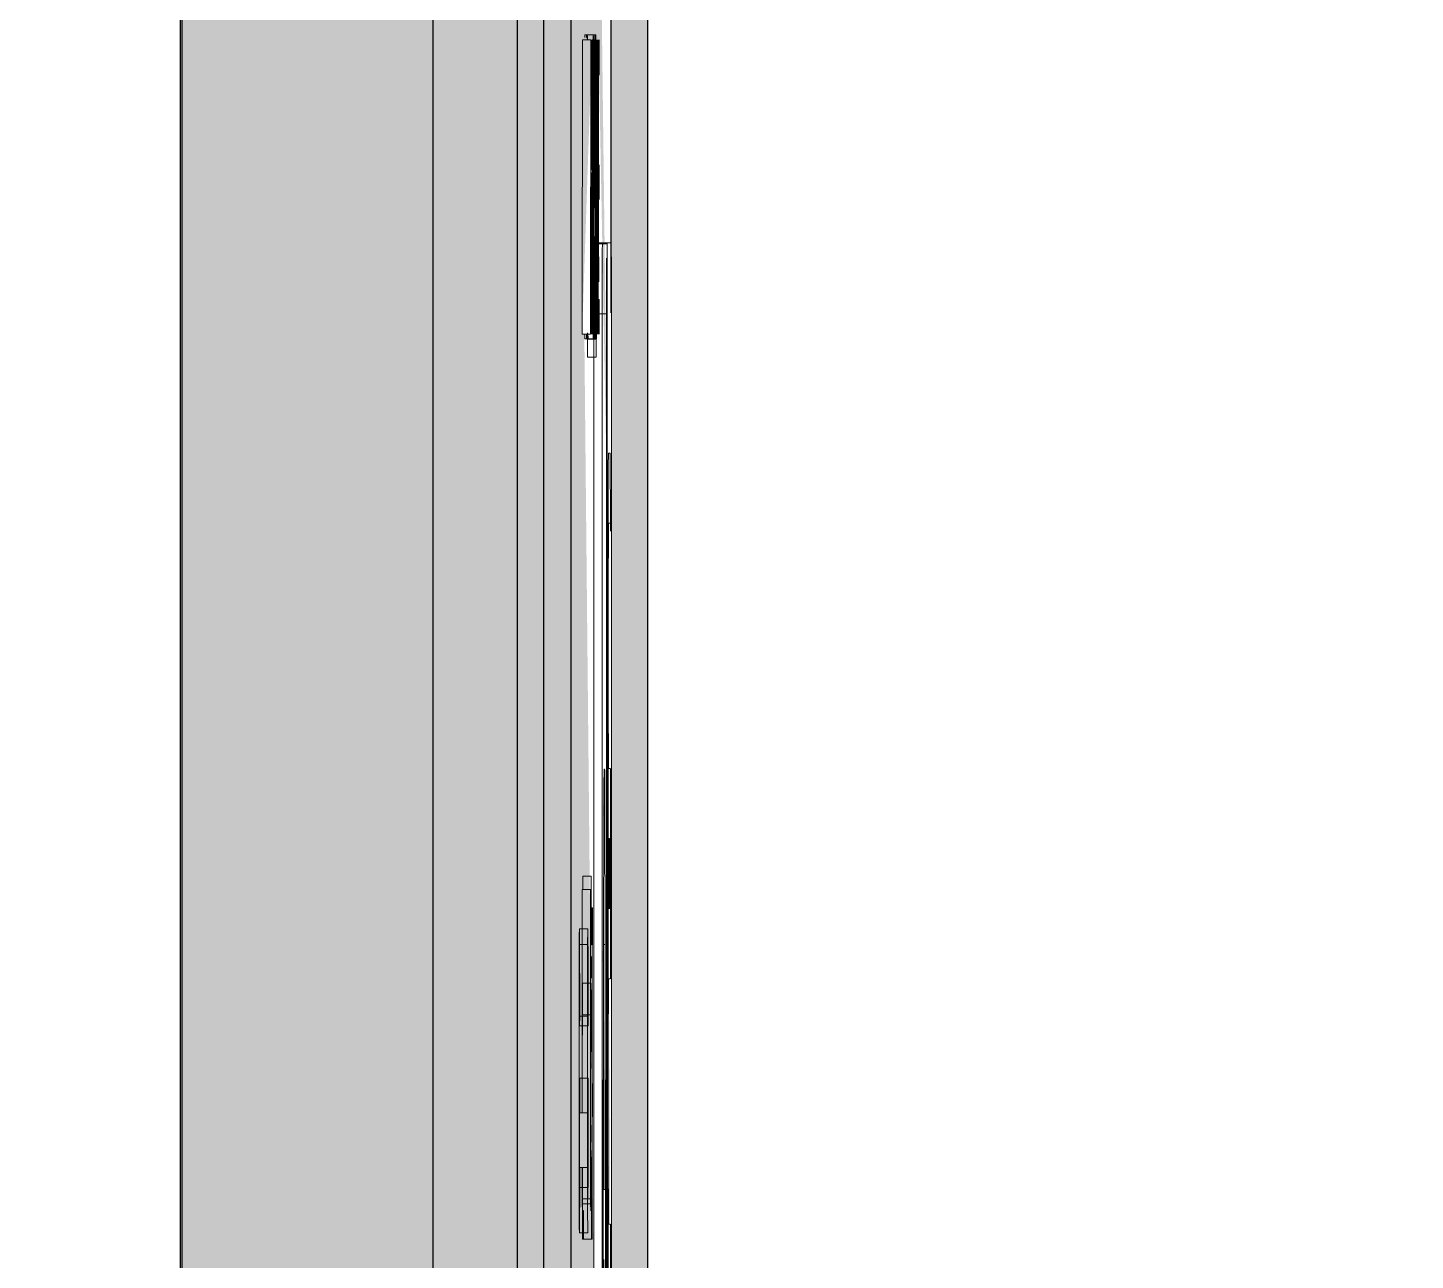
# Model space of a CAD drawing. Header units: millimetres. Extents: x 50357 to 985146, y 723188 to 1803594.
# Drawn here: x 863044.9 to 863209.8, y 736958 to 737104.5 of the extents above; entities that cross this region are included whole.
import ezdxf

# ---------------------------------------------------------------- set-up
doc = ezdxf.new("R2010")
doc.units = ezdxf.units.MM
doc.header["$LTSCALE"] = 3
doc.header["$MEASUREMENT"] = 0
doc.layers.add('A-GENM', color=7, linetype='Continuous', lineweight=13, true_color=0x6e6e6e)
doc.layers.add('I-WALL', color=7, linetype='Continuous', lineweight=25, true_color=0x6e6e6e)
doc.layers.add('Hatch (HOR not under LTC submission)', color=252, linetype='Continuous', lineweight=35)

# ---------------------------------------------------------------- blocks, each defined once
blk = doc.blocks.new('Taxi Sign1 - Taxi Sign-5249035-SEC D_2')
at = {"layer": 'A-GENM'}
for points in [[(-689427.48, 12814.91), (-689427.31, 12814.91), (-689427.5, 12823.24)], [(-689427.47, 12777.44), (-689427.24, 12777.44), (-689427.44, 12806.58)], [(-689427.56, 12735.8), (-689427.2, 12735.8), (-689427.53, 12749.16)]]:
    blk.add_hatch(color=256, dxfattribs=at).paths.add_polyline_path(points, flags=0)
h = blk.add_hatch(color=256, dxfattribs=at)
h.paths.add_polyline_path([(-689427.51, 12774.48), (-689427.5, 12774.48), (-689427.51, 12777.44)], flags=0)
h.paths.add_polyline_path([(-689427.24, 12774.48), (-689427.22, 12774.48), (-689427.44, 12774.48)], flags=0)
h.paths.add_polyline_path([(-689427.54, 12804.5), (-689427.53, 12804.5), (-689427.54, 12806.58)], flags=0)
for p, q in [((-689427.12, 12889.87), (-689428.12, 12889.87)), ((-689427.12, 12889.86), (-689428.12, 12889.86)), ((-689427.12, 12889.86), (-689427.59, 12889.86)), ((-689427.1, 12881.53), (-689428.1, 12881.53)), ((-689427.61, 12881.53), (-689427.61, 12698.33)), ((-689427.1, 12698.33), (-689427.1, 12881.53)), ((-689428.61, 12765.08), (-689428.61, 12879.11)), ((-689427.39, 12827.4), (-689427.32, 12827.4)), ((-689427.4, 12814.91), (-689427.4, 12823.24)), ((-689427.31, 12823.24), (-689427.31, 12814.91)), ((-689427.44, 12814.91), (-689427.4, 12814.91)), ((-689427.49, 12774.48), (-689427.46, 12806.58)), ((-689427.27, 12806.58), (-689427.44, 12806.58)), ((-689427.25, 12806.58), (-689427.22, 12774.48)), ((-689427.44, 12804.5), (-689427.47, 12777.44)), ((-689427.24, 12777.44), (-689427.27, 12804.5)), ((-689427.47, 12777.44), (-689427.24, 12777.44)), ((-689427.51, 12735.8), (-689427.51, 12764.95)), ((-689427.2, 12764.95), (-689427.2, 12735.8)), ((-689427.2, 12735.8), (-689427.51, 12735.8)), ((-689428.61, 12698.33), (-689428.61, 12730.08)), ((-689427.48, 12727.47), (-689427.44, 12727.47)), ((-689427.48, 12723.31), (-689427.48, 12727.47)), ((-689427.44, 12727.47), (-689427.44, 12723.31)), ((-689427.27, 12727.47), (-689427.23, 12727.47)), ((-689427.27, 12723.31), (-689427.27, 12727.47)), ((-689427.23, 12727.47), (-689427.23, 12723.31)), ((-689427.61, 12698.33), (-689428.61, 12698.33)), ((-689427.59, 12690), (-689428.59, 12690)), ((-689428.59, 12689.99), (-689427.59, 12689.99)), ((-689427.59, 12690), (-689427.12, 12690))]:
    blk.add_line(p, q, dxfattribs=at)
for centre, major_axis, start_param, end_param in [((-689427.59, 12881.93), (0, 7.94), 6.232849, 7.904318), ((-689427.12, 12881.93), (0, 7.94), 4.662052, 5.617178), ((-689427.39, 12823.24), (0, 4.16), 0, 1.57182), ((-689427.32, 12823.27), (0, 4.13), 4.703965, 6.283185), ((-689427.43, 12802.49), (0, 12.43), 0.030178, 1.235066), ((-689427.28, 12802.49), (0, 12.43), 5.048119, 6.253008), ((-689427.44, 12803.48), (0, 3.11), 0.030177, 0.994088), ((-689427.27, 12803.48), (0, 3.11), 5.048119, 6.253008), ((-689427.47, 12765.03), (0, 12.3), 0.69391, 1.577406), ((-689427.24, 12765.03), (0, 12.3), 4.70578, 5.589275), ((-689427.46, 12760.89), (0, 8.22), 4.712389, 6.806784), ((-689427.25, 12760.89), (0, 8.22), 4.712389, 7.853982), ((-689427.46, 12760.89), (0, 8.22), 1.047198, 1.570796), ((-689427.46, 12760.89), (0, 8.22), 1.570796, 4.712389), ((-689427.25, 12760.89), (0, 8.22), 1.570796, 4.712389), ((-689427.46, 12723.24), (0, 8.33), 1.562004, 4.721182), ((-689427.25, 12723.24), (0, 8.33), 1.562004, 4.721182), ((-689428.59, 12697.93), (0, 7.94), 1.52046, 3.191929), ((-689428.12, 12697.93), (0, 7.94), 3.091256, 4.762726), ((-689427.59, 12697.93), (0, 7.94), 1.52046, 3.191929), ((-689427.12, 12697.93), (0, 7.94), 3.8076, 4.762726)]:
    blk.add_ellipse(centre, major_axis=major_axis, ratio=0.002593, start_param=start_param, end_param=end_param, dxfattribs=at)
blk = doc.blocks.new('Bus Sign1 - Bus Sign-5249089-SEC D_2')
at = {"layer": 'A-GENM'}
for points in [[(-689427.56, 12823.24), (-689427.55, 12823.24), (-689427.56, 12827.4)], [(-689426.67, 12773.33), (-689426.87, 12773.33), (-689426.67, 12802.49)], [(-689427.01, 12690), (-689426.54, 12690.38), (-689427.01, 12690.38)]]:
    blk.add_hatch(color=256, dxfattribs=at).paths.add_polyline_path(points, flags=0)
for p, q in [((-689427.01, 12890), (-689428.01, 12890)), ((-689427.01, 12889.99), (-689428.01, 12889.99)), ((-689426.53, 12889.99), (-689427.01, 12889.99)), ((-689427.03, 12881.66), (-689427.03, 12698.33)), ((-689426.51, 12698.33), (-689426.51, 12881.66)), ((-689426.87, 12864.99), (-689426.67, 12864.99)), ((-689426.67, 12856.66), (-689426.87, 12856.66)), ((-689426.9, 12735.83), (-689426.9, 12852.49)), ((-689426.87, 12827.49), (-689426.67, 12827.49)), ((-689426.64, 12827.49), (-689426.64, 12802.49)), ((-689426.73, 12819.16), (-689426.82, 12819.16)), ((-689426.82, 12810.83), (-689426.73, 12810.83)), ((-689426.67, 12802.49), (-689426.87, 12802.49)), ((-689426.87, 12773.33), (-689426.67, 12773.33)), ((-689426.64, 12773.33), (-689426.64, 12735.83)), ((-689426.64, 12735.83), (-689426.9, 12735.83)), ((-689426.88, 12723.33), (-689426.88, 12727.5)), ((-689426.88, 12727.5), (-689426.84, 12727.5)), ((-689426.84, 12727.5), (-689426.84, 12723.33)), ((-689426.71, 12723.33), (-689426.71, 12727.5)), ((-689426.71, 12727.5), (-689426.66, 12727.5)), ((-689426.66, 12727.5), (-689426.66, 12723.33)), ((-689427.01, 12690), (-689426.53, 12690))]:
    blk.add_line(p, q, dxfattribs=at)
for centre, major_axis, start_param, end_param in [((-689428.01, 12882.06), (0, 7.94), 6.232849, 6.47163), ((-689427.53, 12882.06), (0, 7.94), 6.094741, 6.333522), ((-689427.01, 12882.06), (0, 7.94), 6.232849, 7.904318), ((-689428.01, 12882.06), (0, 7.94), 0.666007, 1.14357), ((-689426.53, 12882.06), (0, 7.94), 4.662052, 5.617178), ((-689426.87, 12852.49), (0, 12.5), 0, 1.570796), ((-689426.67, 12852.49), (0, 12.5), 4.974188, 6.283185), ((-689426.87, 12852.49), (0, 4.17), 0, 1.570796), ((-689426.87, 12831.66), (0, 4.17), 1.570796, 3.141593), ((-689426.82, 12814.99), (0, 4.17), 0, 1.570752), ((-689426.73, 12814.99), (0, 4.17), 4.712433, 6.283185), ((-689426.82, 12814.99), (0, 4.17), 1.570841, 3.141593), ((-689426.73, 12814.99), (0, 4.17), 3.141593, 4.712345), ((-689426.87, 12798.33), (0, 4.17), 0, 1.570796), ((-689426.87, 12777.5), (0, 4.17), 1.570796, 3.141593), ((-689426.86, 12756.66), (0, 8.33), 4.712389, 7.853982), ((-689426.69, 12756.66), (0, 8.33), 4.712389, 7.853982), ((-689426.86, 12756.66), (0, 8.33), 2.094395, 4.712389), ((-689426.69, 12756.66), (0, 8.33), 1.570796, 4.712389), ((-689426.86, 12723.33), (0, 8.33), 1.570796, 4.712389), ((-689426.69, 12723.33), (0, 8.33), 1.570796, 4.712389), ((-689428.01, 12697.93), (0, 7.94), 1.521155, 3.191929), ((-689427.53, 12697.93), (0, 7.94), 4.523944, 4.762726), ((-689427.01, 12697.93), (0, 7.94), 1.52046, 3.191929), ((-689426.53, 12697.93), (0, 7.94), 3.8076, 4.762726)]:
    blk.add_ellipse(centre, major_axis=major_axis, ratio=0.002593, start_param=start_param, end_param=end_param, dxfattribs=at)
blk = doc.blocks.new('Lift Signage1 - Lift Signage-5249460-SEC D_2')
at = {"layer": 'A-GENM'}
for points in [[(-689428.98, 12903.18), (-689428.95, 12903.18), (-689428.97, 12910.43)], [(-689428.6, 12893.9), (-689428.32, 12893.9), (-689428.6, 12909.98)], [(-689428.22, 12903.18), (-689428.19, 12903.18), (-689428.21, 12910.43)], [(-689428.99, 12893.46), (-689428.94, 12893.46), (-689428.98, 12903.18)], [(-689428.21, 12893.46), (-689428.18, 12893.46), (-689428.23, 12893.46)], [(-689429, 12879.11), (-689428.93, 12879.11), (-689428.99, 12889.7)], [(-689428.24, 12879.11), (-689428.17, 12879.11), (-689428.23, 12889.7)], [(-689428.08, 12879.11), (-689428.05, 12879.11), (-689428.09, 12886.39)], [(-689428.26, 12879.11), (-689428.24, 12879.11), (-689428.32, 12879.11)], [(-689428.95, 12801.17), (-689428.93, 12801.97), (-689428.95, 12801.97)], [(-689428.99, 12797.99), (-689428.95, 12797.99), (-689428.99, 12798.19)], [(-689429.29, 12782.08), (-689428.99, 12782.08), (-689429.29, 12786.54)], [(-689429.29, 12774.92), (-689428.95, 12774.92), (-689429.95, 12774.92)], [(-689428.95, 12771.54), (-689428.82, 12771.54), (-689429.82, 12771.54)]]:
    blk.add_hatch(color=256, dxfattribs=at).paths.add_polyline_path(points, flags=0)
for p, q in [((-689430, 12879.11), (-689429.97, 12914.11)), ((-689429.97, 12914.11), (-689428.97, 12914.11)), ((-689428.67, 12914.72), (-689429.67, 12914.72)), ((-689428.47, 12914.72), (-689429.47, 12914.72)), ((-689428.38, 12914.71), (-689429.38, 12914.71)), ((-689428.97, 12914.11), (-689429, 12879.11)), ((-689428.95, 12910.43), (-689428.95, 12914.11)), ((-689428.91, 12914.11), (-689428.91, 12903.18)), ((-689428.75, 12914.11), (-689428.82, 12914.11)), ((-689428.82, 12914.11), (-689428.82, 12909.98)), ((-689428.75, 12909.98), (-689428.75, 12914.11)), ((-689428.74, 12914.11), (-689428.74, 12879.11)), ((-689428.55, 12914.11), (-689428.63, 12914.11)), ((-689428.63, 12914.11), (-689428.63, 12909.98)), ((-689428.55, 12909.98), (-689428.55, 12914.11)), ((-689428.32, 12914.11), (-689428.32, 12893.9)), ((-689428.26, 12914.11), (-689428.26, 12893.9)), ((-689428.21, 12914.11), (-689428.24, 12879.11)), ((-689428.19, 12910.43), (-689428.19, 12914.11)), ((-689428.15, 12914.11), (-689428.15, 12903.18)), ((-689428.05, 12914.11), (-689428.05, 12886.39)), ((-689427.99, 12909.98), (-689427.99, 12914.11)), ((-689428.96, 12910.43), (-689428.95, 12903.18)), ((-689428.82, 12909.98), (-689428.79, 12909.98)), ((-689428.79, 12909.98), (-689428.79, 12879.11)), ((-689428.63, 12909.98), (-689428.6, 12909.98)), ((-689428.6, 12909.98), (-689428.6, 12879.11)), ((-689428.2, 12910.43), (-689428.19, 12903.18)), ((-689428.04, 12909.98), (-689427.99, 12909.98)), ((-689428.65, 12903.92), (-689428.64, 12904.27)), ((-689428.45, 12903.92), (-689428.44, 12904.27)), ((-689428.95, 12903.18), (-689428.94, 12893.46)), ((-689428.69, 12901.97), (-689428.69, 12903.66)), ((-689428.49, 12901.97), (-689428.49, 12903.66)), ((-689428.19, 12903.18), (-689428.18, 12893.46)), ((-689428.84, 12899.4), (-689428.84, 12901.8)), ((-689428.08, 12899.4), (-689428.07, 12901.8)), ((-689427.99, 12895.15), (-689427.99, 12899.28)), ((-689428.93, 12889.7), (-689428.93, 12893.46)), ((-689428.91, 12893.46), (-689428.91, 12889.7)), ((-689428.17, 12889.7), (-689428.17, 12893.46)), ((-689428.15, 12893.46), (-689428.15, 12889.7)), ((-689428.5, 12890.74), (-689428.51, 12890.37)), ((-689428.94, 12889.7), (-689428.93, 12879.11)), ((-689428.18, 12889.7), (-689428.17, 12879.11)), ((-689428.84, 12886.39), (-689428.84, 12888.64)), ((-689428.64, 12885.92), (-689428.64, 12887.92)), ((-689428.44, 12885.92), (-689428.44, 12887.92)), ((-689428.38, 12888.8), (-689428.38, 12885.44)), ((-689428.08, 12886.39), (-689428.08, 12888.64)), ((-689428.85, 12886.39), (-689428.84, 12879.11)), ((-689428.09, 12886.39), (-689428.08, 12879.11)), ((-689428.38, 12885.44), (-689428.38, 12884.95)), ((-689428.38, 12884.95), (-689428.37, 12883.42)), ((-689428.34, 12879.62), (-689428.35, 12882.89)), ((-689427.99, 12883.25), (-689428.04, 12883.25)), ((-689427.99, 12879.11), (-689427.99, 12883.25)), ((-689428.36, 12880.69), (-689428.34, 12876.4)), ((-689428.34, 12876.4), (-689428.34, 12879.62)), ((-689429, 12879.11), (-689430, 12879.11)), ((-689429.67, 12878.58), (-689428.67, 12878.58)), ((-689429.47, 12878.58), (-689428.47, 12878.58)), ((-689429.38, 12878.56), (-689428.38, 12878.56)), ((-689429.34, 12876.4), (-689429.35, 12879.11)), ((-689429.34, 12879.11), (-689429.34, 12876.4)), ((-689429.29, 12878.55), (-689428.29, 12878.55)), ((-689429.34, 12876.4), (-689428.34, 12876.4)), ((-689429.93, 12813.1), (-689429.93, 12814.7)), ((-689428.93, 12814.7), (-689429.93, 12814.7)), ((-689428.93, 12814.7), (-689428.93, 12809.33)), ((-689429.99, 12801.97), (-689429.99, 12813.1)), ((-689428.99, 12813.1), (-689429.99, 12813.1)), ((-689428.99, 12813.1), (-689428.99, 12801.97)), ((-689428.87, 12810.92), (-689428.87, 12806.54)), ((-689428.76, 12810.92), (-689428.87, 12810.92)), ((-689428.76, 12806.54), (-689428.76, 12810.92)), ((-689429.32, 12808.41), (-689430.32, 12808.41)), ((-689429.3, 12806.58), (-689430.3, 12806.58)), ((-689428.9, 12805.15), (-689428.92, 12802.57)), ((-689428.87, 12806.54), (-689428.82, 12806.54)), ((-689428.82, 12806.54), (-689428.82, 12771.54)), ((-689430, 12798.19), (-689430, 12801.97)), ((-689429, 12801.97), (-689430, 12801.97)), ((-689428.99, 12801.97), (-689429.99, 12801.97)), ((-689429.96, 12801.97), (-689429.96, 12798.19)), ((-689429.95, 12798.19), (-689429.95, 12801.97)), ((-689428.99, 12801.97), (-689429, 12801.97)), ((-689429, 12801.97), (-689429, 12798.19)), ((-689428.96, 12798.19), (-689428.96, 12801.97)), ((-689428.95, 12801.97), (-689428.95, 12798.19)), ((-689428.93, 12801.17), (-689428.94, 12799.38)), ((-689428.92, 12798.39), (-689428.9, 12800.78)), ((-689428.9, 12800.78), (-689428.9, 12797)), ((-689430.28, 12798.04), (-689430.29, 12796.89)), ((-689429.29, 12796.89), (-689430.29, 12796.89)), ((-689429.28, 12798.04), (-689430.28, 12798.04)), ((-689429, 12798.19), (-689430, 12798.19)), ((-689429.99, 12786.54), (-689429.99, 12798.19)), ((-689428.99, 12798.19), (-689429.99, 12798.19)), ((-689429.97, 12795.8), (-689429.95, 12797.99)), ((-689429.29, 12796.89), (-689429.28, 12798.04)), ((-689429, 12798.19), (-689428.99, 12798.19)), ((-689428.99, 12798.19), (-689428.99, 12782.08)), ((-689428.94, 12795.21), (-689428.93, 12797)), ((-689428.93, 12797), (-689428.93, 12793.82)), ((-689428.97, 12791.83), (-689428.95, 12793.82)), ((-689430.32, 12786.54), (-689430.32, 12790.68)), ((-689429.32, 12790.68), (-689430.32, 12790.68)), ((-689430.28, 12790.68), (-689430.28, 12786.54)), ((-689429.28, 12790.68), (-689429.32, 12790.68)), ((-689429.32, 12790.68), (-689429.32, 12786.54)), ((-689429.28, 12786.54), (-689429.28, 12790.68)), ((-689428.77, 12786.06), (-689428.76, 12789.64)), ((-689429.32, 12786.54), (-689430.32, 12786.54)), ((-689430.29, 12780.05), (-689430.29, 12786.54)), ((-689430.29, 12786.54), (-689429.29, 12786.54)), ((-689429.32, 12786.54), (-689429.29, 12786.54)), ((-689429.29, 12786.54), (-689429.29, 12780.05)), ((-689428.96, 12785.07), (-689428.98, 12783.08)), ((-689428.99, 12782.08), (-689429, 12780.29)), ((-689428.95, 12782.08), (-689428.95, 12774.92)), ((-689429, 12776.32), (-689428.96, 12781.09)), ((-689429, 12780.29), (-689429, 12775.72)), ((-689428.89, 12781.29), (-689428.9, 12777.31)), ((-689428.88, 12780.09), (-689428.89, 12781.29)), ((-689429.29, 12780.05), (-689430.29, 12780.05)), ((-689430.28, 12780.05), (-689430.28, 12777.68)), ((-689430, 12775.72), (-689430, 12780.05)), ((-689429.97, 12780.05), (-689430, 12776.32)), ((-689429.95, 12774.92), (-689429.95, 12780.05)), ((-689429.28, 12777.68), (-689429.28, 12780.05)), ((-689428.89, 12776.32), (-689428.88, 12780.09)), ((-689429.28, 12777.68), (-689430.28, 12777.68)), ((-689429, 12775.72), (-689430, 12775.72)), ((-689430, 12776.32), (-689429, 12776.32)), ((-689429.82, 12771.54), (-689429.82, 12774.92)), ((-689430.32, 12772.28), (-689429.32, 12772.28)), ((-689429.94, 12771.54), (-689428.94, 12771.54)), ((-689428.82, 12771.54), (-689429.82, 12771.54)), ((-689428.94, 12771.54), (-689428.9, 12771.54))]:
    blk.add_line(p, q, dxfattribs=at)
for points, knots in [([(-689429.68, 12914.44), (-689429.68, 12914.44), (-689429.68, 12914.53), (-689429.68, 12914.65), (-689429.67, 12914.65), (-689429.67, 12914.75), (-689429.67, 12914.63), (-689429.66, 12914.49), (-689429.66, 12914.39), (-689429.66, 12914.39)], [0.22718668, 0.22718668, 0.22718668, 0.22718668, 0.22721184, 0.23143448, 0.2351249, 0.2389063, 0.24390751, 0.24940624, 0.24990535, 0.24990535, 0.24990535, 0.24990535]), ([(-689429.48, 12914.44), (-689429.48, 12914.44), (-689429.48, 12914.53), (-689429.48, 12914.65), (-689429.48, 12914.65), (-689429.47, 12914.75), (-689429.47, 12914.63), (-689429.47, 12914.49), (-689429.47, 12914.39), (-689429.47, 12914.39)], [0.22718668, 0.22718668, 0.22718668, 0.22718668, 0.22721184, 0.23143448, 0.2351249, 0.2389063, 0.24390751, 0.24940624, 0.24990535, 0.24990535, 0.24990535, 0.24990535]), ([(-689429.39, 12914.29), (-689429.39, 12914.3), (-689429.39, 12914.42), (-689429.39, 12914.66), (-689429.38, 12914.75), (-689429.38, 12914.61), (-689429.37, 12914.42), (-689429.37, 12914.19), (-689429.37, 12914.11)], [0.19255758, 0.19255758, 0.19255758, 0.19255758, 0.19330377, 0.19900817, 0.20512125, 0.21090187, 0.21723444, 0.22006581, 0.22006581, 0.22006581, 0.22006581]), ([(-689428.84, 12901.8), (-689428.83, 12903.95), (-689428.83, 12905.53), (-689428.84, 12907.09), (-689428.84, 12907.7), (-689428.84, 12909.28), (-689428.84, 12910.63), (-689428.84, 12911.52), (-689428.84, 12912.35), (-689428.85, 12913.16), (-689428.85, 12913.69), (-689428.86, 12914), (-689428.87, 12914.11)], [-0.05234634, -0.05234634, -0.05234634, -0.05234634, -0.0465041, -0.0423403, -0.03804356, -0.03372106, -0.02883957, -0.02438813, -0.01982525, -0.01425342, -0.00798966, 0, 0, 0, 0]), ([(-689428.64, 12904.27), (-689428.64, 12905.61), (-689428.64, 12907.19), (-689428.64, 12907.81), (-689428.64, 12909.11), (-689428.64, 12910.72), (-689428.65, 12911.91), (-689428.65, 12912.74), (-689428.65, 12913.55), (-689428.66, 12914.12), (-689428.66, 12914.42), (-689428.67, 12914.63), (-689428.67, 12914.75), (-689428.67, 12914.65), (-689428.68, 12914.65), (-689428.68, 12914.45), (-689428.68, 12914.09), (-689428.69, 12913.66), (-689428.69, 12913.13), (-689428.69, 12912.96), (-689428.69, 12912.9)], [-0.29534269, -0.29534269, -0.29534269, -0.29534269, -0.29138131, -0.28731444, -0.28288756, -0.2773255, -0.27176739, -0.26624991, -0.26065198, -0.25489739, -0.24940624, -0.24390751, -0.2389063, -0.2351249, -0.23143448, -0.22721184, -0.22223357, -0.21753532, -0.21410461, -0.2120409, -0.2120409, -0.2120409, -0.2120409]), ([(-689428.44, 12904.27), (-689428.44, 12905.61), (-689428.44, 12907.19), (-689428.44, 12907.81), (-689428.44, 12909.11), (-689428.45, 12910.72), (-689428.45, 12911.91), (-689428.45, 12912.74), (-689428.46, 12913.55), (-689428.46, 12914.12), (-689428.47, 12914.42), (-689428.47, 12914.63), (-689428.47, 12914.75), (-689428.48, 12914.65), (-689428.48, 12914.65), (-689428.48, 12914.45), (-689428.49, 12914.09), (-689428.49, 12913.66), (-689428.49, 12913.08), (-689428.49, 12912.82), (-689428.5, 12912.38), (-689428.5, 12911.15), (-689428.5, 12910.93), (-689428.5, 12909.15), (-689428.51, 12907.66), (-689428.51, 12906.34), (-689428.51, 12905.07), (-689428.51, 12903.91), (-689428.51, 12902.58), (-689428.5, 12901.78), (-689428.5, 12900.72), (-689428.5, 12899.75), (-689428.5, 12899.24), (-689428.5, 12898.2), (-689428.49, 12897.52), (-689428.49, 12897.17), (-689428.49, 12896.59), (-689428.48, 12896), (-689428.48, 12895.36), (-689428.47, 12894.75), (-689428.47, 12894.22), (-689428.46, 12893.58), (-689428.46, 12892.78), (-689428.45, 12891.95), (-689428.45, 12891.1), (-689428.45, 12890.23), (-689428.45, 12889.47), (-689428.45, 12888.61), (-689428.45, 12887.49), (-689428.45, 12886.42), (-689428.45, 12885.44), (-689428.45, 12884.72), (-689428.46, 12884.12), (-689428.46, 12883.62), (-689428.46, 12883.21), (-689428.46, 12882.88), (-689428.47, 12882.79), (-689428.47, 12882.64), (-689428.48, 12882.74), (-689428.48, 12882.92), (-689428.48, 12883.35), (-689428.49, 12884.11), (-689428.49, 12885.33), (-689428.49, 12886.3), (-689428.5, 12887.69), (-689428.5, 12889.44), (-689428.5, 12890.74)], [-0.2953427, -0.2953427, -0.2953427, -0.2953427, -0.2913813, -0.2873144, -0.2828876, -0.2773255, -0.2717674, -0.2662499, -0.260652, -0.2548974, -0.2494062, -0.2439075, -0.2389063, -0.2351249, -0.2314345, -0.2272118, -0.2222336, -0.2175353, -0.2141046, -0.2110974, -0.2075524, -0.2041618, -0.199439, -0.1950003, -0.1894442, -0.1847846, -0.1806517, -0.1764971, -0.1728003, -0.1690624, -0.1655031, -0.1620994, -0.1582524, -0.1542215, -0.1500568, -0.1459751, -0.1411688, -0.1345611, -0.1268808, -0.1190192, -0.1114608, -0.1046016, -0.0987087, -0.0940187, -0.0903399, -0.0872183, -0.0843674, -0.0813212, -0.0779041, -0.0741733, -0.0705819, -0.0670783, -0.0636591, -0.0600446, -0.0561756, -0.0524013, -0.0480028, -0.0434893, -0.0383955, -0.0334144, -0.0279144, -0.021671, -0.0158626, -0.0103297, -0.0051992, 0, 0, 0, 0]), ([(-689428.35, 12882.89), (-689428.35, 12885.18), (-689428.34, 12886.54), (-689428.34, 12888.15), (-689428.34, 12890.59), (-689428.34, 12892.23), (-689428.34, 12894.2), (-689428.34, 12896.65), (-689428.34, 12898.63), (-689428.34, 12899.5), (-689428.34, 12902.53), (-689428.34, 12903.99), (-689428.34, 12906.32), (-689428.35, 12907.21), (-689428.35, 12909.23), (-689428.35, 12910), (-689428.35, 12910.96), (-689428.36, 12912.29), (-689428.36, 12913.43), (-689428.37, 12913.85), (-689428.37, 12914.39), (-689428.38, 12914.61), (-689428.38, 12914.75), (-689428.39, 12914.66), (-689428.39, 12914.32), (-689428.4, 12914.05), (-689428.4, 12913.53), (-689428.4, 12912.9), (-689428.41, 12911.84), (-689428.41, 12910.72), (-689428.41, 12909.55), (-689428.42, 12907.99), (-689428.42, 12906.96), (-689428.42, 12905.3), (-689428.42, 12904.17), (-689428.42, 12901.19), (-689428.43, 12898.07), (-689428.43, 12895.41), (-689428.42, 12893.19), (-689428.42, 12890.81), (-689428.42, 12889.43), (-689428.42, 12889.13), (-689428.42, 12886.41), (-689428.42, 12884.31), (-689428.41, 12883.05), (-689428.41, 12881.38), (-689428.4, 12879.87), (-689428.39, 12879.08), (-689428.39, 12878.55), (-689428.38, 12878.55), (-689428.37, 12878.76), (-689428.37, 12879.24), (-689428.36, 12879.91), (-689428.36, 12880.69)], [-0.3369758, -0.3369758, -0.3369758, -0.3369758, -0.3299085, -0.3233318, -0.316759, -0.309941, -0.303263, -0.2962315, -0.2904312, -0.2839497, -0.2779333, -0.270101, -0.2645029, -0.2578804, -0.2528376, -0.2474256, -0.2422698, -0.235655, -0.2292094, -0.2227733, -0.2172344, -0.2109019, -0.2051212, -0.1990082, -0.1933038, -0.1878347, -0.1828176, -0.1771922, -0.1713406, -0.1653083, -0.1593664, -0.1540227, -0.1484891, -0.1438215, -0.1370624, -0.1288787, -0.1191456, -0.1103564, -0.1023465, -0.0956659, -0.0910998, -0.0859106, -0.0794994, -0.0714614, -0.0638631, -0.0557649, -0.0468971, -0.0375283, -0.0288446, -0.0202641, -0.0130021, -0.0061909, 0, 0, 0, 0]), ([(-689428.07, 12901.8), (-689428.07, 12903.95), (-689428.07, 12905.53), (-689428.07, 12907.09), (-689428.08, 12907.7), (-689428.08, 12909.28), (-689428.08, 12910.63), (-689428.08, 12911.52), (-689428.08, 12912.35), (-689428.09, 12913.16), (-689428.09, 12913.69), (-689428.1, 12914), (-689428.11, 12914.11)], [-0.05234634, -0.05234634, -0.05234634, -0.05234634, -0.0465041, -0.0423403, -0.03804356, -0.03372106, -0.02883957, -0.02438813, -0.01982525, -0.01425342, -0.00798966, 0, 0, 0, 0]), ([(-689428.67, 12910.62), (-689428.67, 12910.62), (-689428.67, 12910.62), (-689428.67, 12910.58), (-689428.66, 12910.43), (-689428.66, 12910.14), (-689428.66, 12909.75), (-689428.66, 12909.23), (-689428.65, 12908.64), (-689428.65, 12907.95), (-689428.65, 12907.04), (-689428.65, 12906.17), (-689428.65, 12905.13), (-689428.65, 12903.92)], [-0.03679337, -0.03679337, -0.03679337, -0.03679337, -0.03614557, -0.03173348, -0.02753793, -0.02363593, -0.02002547, -0.01667413, -0.01346289, -0.01023141, -0.006962, -0.00357437, 0, 0, 0, 0]), ([(-689428.47, 12910.62), (-689428.47, 12910.62), (-689428.47, 12910.62), (-689428.47, 12910.58), (-689428.47, 12910.43), (-689428.46, 12910.14), (-689428.46, 12909.75), (-689428.46, 12909.23), (-689428.46, 12908.64), (-689428.46, 12907.95), (-689428.45, 12907.04), (-689428.45, 12906.17), (-689428.45, 12905.13), (-689428.45, 12903.92)], [-0.03679337, -0.03679337, -0.03679337, -0.03679337, -0.03614557, -0.03173348, -0.02753793, -0.02363593, -0.02002547, -0.01667413, -0.01346289, -0.01023141, -0.006962, -0.00357437, 0, 0, 0, 0]), ([(-689428.37, 12883.42), (-689428.37, 12883.01), (-689428.38, 12882.64), (-689428.38, 12882.56), (-689428.38, 12882.56), (-689428.39, 12882.56), (-689428.39, 12882.85), (-689428.39, 12883.18), (-689428.4, 12883.79), (-689428.4, 12884.47), (-689428.4, 12885.25), (-689428.4, 12886.19), (-689428.41, 12887.3), (-689428.41, 12888.55), (-689428.41, 12889.97), (-689428.41, 12891.43), (-689428.41, 12893.13), (-689428.41, 12894.06), (-689428.41, 12895.64), (-689428.41, 12898.88), (-689428.41, 12900.11), (-689428.41, 12902.14), (-689428.41, 12903.78), (-689428.41, 12905.14), (-689428.41, 12906.73), (-689428.4, 12908.01), (-689428.4, 12909.16), (-689428.4, 12909.78), (-689428.39, 12910.34), (-689428.39, 12910.62), (-689428.38, 12910.78), (-689428.38, 12910.62), (-689428.37, 12910.13), (-689428.37, 12909.48), (-689428.36, 12908.52), (-689428.36, 12908.12), (-689428.36, 12907.17), (-689428.36, 12905.66), (-689428.35, 12904.06), (-689428.35, 12902.19), (-689428.35, 12900.47), (-689428.35, 12899.75), (-689428.35, 12898.35), (-689428.35, 12895.05), (-689428.35, 12892.36), (-689428.35, 12890.3), (-689428.36, 12888.7), (-689428.36, 12887.05), (-689428.36, 12885.41)], [-0.2508078, -0.2508078, -0.2508078, -0.2508078, -0.2468768, -0.2429199, -0.2387462, -0.234106, -0.2293888, -0.2248719, -0.2204154, -0.2160293, -0.211755, -0.2073737, -0.2027038, -0.1977888, -0.1927896, -0.187516, -0.1829239, -0.1782758, -0.1719793, -0.1653355, -0.1581517, -0.1526311, -0.1468412, -0.1411886, -0.1354454, -0.1291394, -0.1236222, -0.118295, -0.113414, -0.1077584, -0.1018239, -0.0955744, -0.0893476, -0.0833704, -0.0785826, -0.0744115, -0.07004, -0.0645319, -0.0583186, -0.0521757, -0.0472682, -0.0429895, -0.0370382, -0.0288945, -0.019975, -0.0128308, -0.0064511, 0, 0, 0, 0]), ([(-689428.85, 12909.05), (-689428.85, 12908.09), (-689428.85, 12907.44), (-689428.85, 12906.58), (-689428.85, 12905.59), (-689428.85, 12904.56), (-689428.85, 12903.63), (-689428.85, 12902.93), (-689428.85, 12902.14), (-689428.85, 12901.41), (-689428.85, 12900.75), (-689428.85, 12900.78), (-689428.85, 12900.19), (-689428.85, 12899.71), (-689428.86, 12899.32), (-689428.86, 12899.03), (-689428.86, 12898.83), (-689428.87, 12898.67), (-689428.87, 12898.67)], [-0.047618, -0.047618, -0.047618, -0.047618, -0.04408265, -0.04104926, -0.03776137, -0.03449053, -0.03155563, -0.02882302, -0.02620149, -0.02347663, -0.02162076, -0.01970545, -0.01775752, -0.01484872, -0.01174331, -0.00831899, -0.0043401, 0, 0, 0, 0]), ([(-689428.09, 12909.05), (-689428.09, 12908.09), (-689428.09, 12907.44), (-689428.09, 12906.58), (-689428.09, 12905.59), (-689428.09, 12904.56), (-689428.09, 12903.63), (-689428.09, 12902.93), (-689428.09, 12902.14), (-689428.09, 12901.41), (-689428.09, 12900.75), (-689428.09, 12900.78), (-689428.09, 12900.19), (-689428.09, 12899.71), (-689428.1, 12899.32), (-689428.1, 12899.03), (-689428.1, 12898.83), (-689428.1, 12898.67), (-689428.11, 12898.67)], [-0.047618, -0.047618, -0.047618, -0.047618, -0.04408265, -0.04104926, -0.03776137, -0.03449053, -0.03155563, -0.02882302, -0.02620149, -0.02347663, -0.02162076, -0.01970545, -0.01775752, -0.01484872, -0.01174331, -0.00831899, -0.0043401, 0, 0, 0, 0]), ([(-689428.7, 12903.08), (-689428.7, 12902.93), (-689428.7, 12902.41), (-689428.7, 12901.78), (-689428.7, 12900.72), (-689428.7, 12899.75), (-689428.7, 12899.24), (-689428.69, 12898.2), (-689428.69, 12897.52), (-689428.69, 12897.17), (-689428.69, 12896.59), (-689428.68, 12896), (-689428.67, 12895.36), (-689428.67, 12894.75), (-689428.66, 12894.22), (-689428.66, 12893.58), (-689428.65, 12892.78), (-689428.65, 12891.95), (-689428.65, 12891.1), (-689428.65, 12890.23), (-689428.65, 12889.47), (-689428.65, 12888.61), (-689428.65, 12887.49), (-689428.65, 12886.42), (-689428.65, 12885.44), (-689428.65, 12884.72), (-689428.65, 12884.12), (-689428.66, 12883.62), (-689428.66, 12883.21), (-689428.66, 12882.88), (-689428.66, 12882.79), (-689428.67, 12882.64), (-689428.67, 12882.74), (-689428.68, 12882.92), (-689428.68, 12883.35), (-689428.69, 12884.12), (-689428.69, 12885.3), (-689428.69, 12886.24), (-689428.69, 12886.74), (-689428.69, 12886.99)], [-0.1741765, -0.1741765, -0.1741765, -0.1741765, -0.1728003, -0.1690624, -0.1655031, -0.1620994, -0.1582524, -0.1542215, -0.1500568, -0.1459751, -0.1411688, -0.1345611, -0.1268808, -0.1190192, -0.1114608, -0.1046016, -0.0987087, -0.0940187, -0.0903399, -0.0872183, -0.0843674, -0.0813212, -0.0779041, -0.0741733, -0.0705819, -0.0670783, -0.0636591, -0.0600446, -0.0561756, -0.0524013, -0.0480028, -0.0434893, -0.0383955, -0.0334144, -0.0279144, -0.021671, -0.0158626, -0.0103297, -0.0075729, -0.0075729, -0.0075729, -0.0075729]), ([(-689428.64, 12887.92), (-689428.63, 12889.07), (-689428.64, 12890.2), (-689428.64, 12891.42), (-689428.64, 12892.46), (-689428.64, 12893.52), (-689428.64, 12894.45), (-689428.64, 12895.36), (-689428.64, 12896.18), (-689428.65, 12896.86), (-689428.65, 12897.57), (-689428.65, 12898.13), (-689428.66, 12898.7), (-689428.67, 12899.5), (-689428.67, 12900.13), (-689428.68, 12900.49), (-689428.68, 12900.86), (-689428.68, 12901.25), (-689428.69, 12901.61), (-689428.69, 12901.97)], [-0.08304505, -0.08304505, -0.08304505, -0.08304505, -0.07918952, -0.07539887, -0.07154662, -0.06783527, -0.06397407, -0.06001887, -0.05591105, -0.05150797, -0.04679316, -0.0413043, -0.03381515, -0.02499737, -0.01678791, -0.01085193, -0.00669024, -0.00305066, 0, 0, 0, 0]), ([(-689428.44, 12887.92), (-689428.44, 12889.07), (-689428.44, 12890.2), (-689428.44, 12891.42), (-689428.44, 12892.46), (-689428.44, 12893.52), (-689428.44, 12894.45), (-689428.44, 12895.36), (-689428.45, 12896.18), (-689428.45, 12896.86), (-689428.45, 12897.57), (-689428.46, 12898.13), (-689428.46, 12898.7), (-689428.47, 12899.5), (-689428.48, 12900.13), (-689428.48, 12900.49), (-689428.48, 12900.86), (-689428.49, 12901.25), (-689428.49, 12901.61), (-689428.49, 12901.97)], [-0.08304505, -0.08304505, -0.08304505, -0.08304505, -0.07918952, -0.07539887, -0.07154662, -0.06783527, -0.06397407, -0.06001887, -0.05591105, -0.05150797, -0.04679316, -0.0413043, -0.03381515, -0.02499737, -0.01678791, -0.01085193, -0.00669024, -0.00305066, 0, 0, 0, 0]), ([(-689428.84, 12888.64), (-689428.84, 12889.72), (-689428.85, 12891.05), (-689428.85, 12891.18), (-689428.85, 12892.23), (-689428.85, 12893.29), (-689428.86, 12893.92), (-689428.86, 12894.46), (-689428.86, 12895.04)], [-0.02211381, -0.02211381, -0.02211381, -0.02211381, -0.01864809, -0.01513016, -0.01178453, -0.00752545, -0.00360901, 0, 0, 0, 0]), ([(-689428.08, 12888.64), (-689428.08, 12889.72), (-689428.09, 12891.05), (-689428.09, 12891.18), (-689428.09, 12892.23), (-689428.09, 12893.29), (-689428.09, 12893.92), (-689428.1, 12894.46), (-689428.1, 12895.04)], [-0.02211381, -0.02211381, -0.02211381, -0.02211381, -0.01864809, -0.01513016, -0.01178453, -0.00752545, -0.00360901, 0, 0, 0, 0]), ([(-689428.87, 12893.42), (-689428.87, 12893.24), (-689428.87, 12892.76), (-689428.86, 12891.51), (-689428.86, 12889.9), (-689428.85, 12886.39)], [-0.01782885, -0.01782885, -0.01782885, -0.01782885, -0.01457961, -0.00894789, 0, 0, 0, 0]), ([(-689428.32, 12893.9), (-689428.32, 12892.18), (-689428.32, 12890.11), (-689428.32, 12887.36), (-689428.32, 12886.07), (-689428.32, 12883.99), (-689428.32, 12883.25), (-689428.31, 12882.02), (-689428.31, 12881.19), (-689428.31, 12880.29), (-689428.3, 12879.59), (-689428.3, 12879.13), (-689428.3, 12878.8), (-689428.29, 12878.62), (-689428.29, 12878.53), (-689428.28, 12878.59), (-689428.28, 12878.59), (-689428.28, 12878.8), (-689428.27, 12879.22), (-689428.27, 12879.67), (-689428.27, 12880.46), (-689428.26, 12881.56), (-689428.26, 12882.61), (-689428.26, 12884.42), (-689428.25, 12886.27), (-689428.25, 12887), (-689428.25, 12888.74), (-689428.25, 12890.81), (-689428.25, 12892.79), (-689428.25, 12893.9)], [-0.1460081, -0.1460081, -0.1460081, -0.1460081, -0.1388114, -0.1320345, -0.125039, -0.1201074, -0.1148786, -0.1108464, -0.1059906, -0.1010883, -0.095849, -0.090531, -0.0851086, -0.0793953, -0.0736983, -0.0696774, -0.0656173, -0.0615569, -0.0562037, -0.0508475, -0.0453624, -0.0397789, -0.0337362, -0.027522, -0.022088, -0.0171216, -0.0120511, -0.0056582, 0, 0, 0, 0]), ([(-689428.26, 12893.9), (-689428.26, 12890.58), (-689428.26, 12889.04), (-689428.26, 12887.82), (-689428.27, 12886.85), (-689428.27, 12886.06), (-689428.27, 12885.27), (-689428.27, 12884.52), (-689428.27, 12883.97), (-689428.27, 12883.46), (-689428.28, 12883.16), (-689428.28, 12882.9), (-689428.28, 12882.76), (-689428.29, 12882.76), (-689428.29, 12882.76), (-689428.29, 12882.97), (-689428.3, 12883.37), (-689428.3, 12883.91), (-689428.3, 12884.52), (-689428.31, 12885.31), (-689428.31, 12886.12), (-689428.31, 12887.22), (-689428.31, 12888.42), (-689428.31, 12889.82), (-689428.31, 12891.06), (-689428.31, 12892.33), (-689428.31, 12893.9)], [-0.09676806, -0.09676806, -0.09676806, -0.09676806, -0.09006328, -0.08586337, -0.08241393, -0.0792785, -0.07611409, -0.07284256, -0.0693286, -0.06584624, -0.06216472, -0.05829468, -0.05429499, -0.05000461, -0.04556415, -0.04088565, -0.03636229, -0.03227793, -0.0284265, -0.02487558, -0.02119549, -0.01739169, -0.01312502, -0.00880459, -0.00448084, 0, 0, 0, 0]), ([(-689428.11, 12893.42), (-689428.11, 12893.24), (-689428.11, 12892.76), (-689428.1, 12891.51), (-689428.1, 12889.9), (-689428.09, 12886.39)], [-0.01782885, -0.01782885, -0.01782885, -0.01782885, -0.01457961, -0.00894789, 0, 0, 0, 0]), ([(-689428.51, 12890.37), (-689428.51, 12888.07), (-689428.51, 12884.82), (-689428.5, 12882.92), (-689428.5, 12880.81), (-689428.49, 12879.99), (-689428.48, 12879.02), (-689428.48, 12878.59), (-689428.47, 12878.58), (-689428.47, 12878.58)], [-0.10603622, -0.10603622, -0.10603622, -0.10603622, -0.0971985, -0.08729644, -0.07936136, -0.07053482, -0.06184386, -0.05191397, -0.04418176, -0.04418176, -0.04418176, -0.04418176]), ([(-689428.7, 12881.98), (-689428.7, 12881.64), (-689428.69, 12880.71), (-689428.69, 12879.99), (-689428.68, 12879.02), (-689428.67, 12878.59), (-689428.67, 12878.58), (-689428.67, 12878.58)], [-0.08394534, -0.08394534, -0.08394534, -0.08394534, -0.07936136, -0.07053482, -0.06184386, -0.05191397, -0.04418176, -0.04418176, -0.04418176, -0.04418176]), ([(-689429.67, 12878.58), (-689429.67, 12878.58), (-689429.67, 12878.59), (-689429.68, 12878.87), (-689429.68, 12879.14), (-689429.68, 12879.14)], [0.04418176, 0.04418176, 0.04418176, 0.04418176, 0.05191397, 0.06184386, 0.06185446, 0.06185446, 0.06185446, 0.06185446]), ([(-689429.47, 12878.58), (-689429.47, 12878.58), (-689429.48, 12878.59), (-689429.48, 12878.87), (-689429.49, 12879.14), (-689429.49, 12879.14)], [0.04418176, 0.04418176, 0.04418176, 0.04418176, 0.05191397, 0.06184386, 0.06185446, 0.06185446, 0.06185446, 0.06185446]), ([(-689429.37, 12879.28), (-689429.37, 12879.06), (-689429.37, 12878.75), (-689429.38, 12878.55), (-689429.39, 12878.55), (-689429.39, 12878.78), (-689429.39, 12878.89)], [0.00687706, 0.00687706, 0.00687706, 0.00687706, 0.01300208, 0.02026408, 0.02884461, 0.03438528, 0.03438528, 0.03438528, 0.03438528]), ([(-689429.28, 12878.85), (-689429.28, 12878.84), (-689429.28, 12878.73), (-689429.28, 12878.59), (-689429.28, 12878.59), (-689429.29, 12878.53), (-689429.29, 12878.62), (-689429.3, 12878.8), (-689429.3, 12879.04), (-689429.3, 12879.19), (-689429.3, 12879.21)], [0.06083672, 0.06083672, 0.06083672, 0.06083672, 0.06155693, 0.06561727, 0.06967737, 0.07369829, 0.07939529, 0.08510864, 0.09053099, 0.09125508, 0.09125508, 0.09125508, 0.09125508]), ([(-689429.46, 12878.96), (-689429.46, 12878.95), (-689429.46, 12878.78), (-689429.47, 12878.58), (-689429.47, 12878.58), (-689429.47, 12878.58), (-689429.47, 12878.58)], [0.03092723, 0.03092723, 0.03092723, 0.03092723, 0.03116656, 0.03710095, 0.04371049, 0.04371133, 0.04371133, 0.04371133, 0.04371133]), ([(-689430.32, 12772.28), (-689430.32, 12772.28), (-689430.32, 12772.28), (-689430.33, 12772.38), (-689430.33, 12773), (-689430.34, 12773.63), (-689430.35, 12775.24), (-689430.35, 12776.06), (-689430.35, 12777.86), (-689430.36, 12780.51), (-689430.36, 12782.15), (-689430.36, 12784.21), (-689430.36, 12787.51), (-689430.36, 12788.93), (-689430.36, 12790.1), (-689430.36, 12792.12), (-689430.36, 12794.27), (-689430.36, 12796.47), (-689430.36, 12797.69), (-689430.36, 12799.61), (-689430.36, 12801.26), (-689430.35, 12802.76), (-689430.35, 12803.41), (-689430.35, 12804.91), (-689430.35, 12805.84), (-689430.34, 12806.86), (-689430.34, 12807.61), (-689430.33, 12807.77), (-689430.33, 12808.21), (-689430.32, 12808.41), (-689430.32, 12808.41), (-689430.32, 12808.41), (-689430.31, 12808.19), (-689430.31, 12807.83), (-689430.3, 12807.33), (-689430.3, 12806.58)], [0.048241, 0.048241, 0.048241, 0.048241, 0.0486085, 0.0568631, 0.0654009, 0.0748224, 0.0822862, 0.0905136, 0.0983583, 0.1066165, 0.1144896, 0.1225408, 0.1301675, 0.1366771, 0.1417254, 0.1475919, 0.1546595, 0.1609001, 0.1670602, 0.1727825, 0.1791698, 0.1841425, 0.1893825, 0.1943272, 0.2008642, 0.2074675, 0.2130201, 0.2183767, 0.2235147, 0.2289432, 0.2343347, 0.2398478, 0.2460214, 0.2518243, 0.2572853, 0.2572853, 0.2572853, 0.2572853]), ([(-689429.3, 12806.58), (-689429.3, 12807.33), (-689429.31, 12807.83), (-689429.31, 12808.19), (-689429.32, 12808.41), (-689429.32, 12808.41), (-689429.32, 12808.41), (-689429.33, 12808.21), (-689429.33, 12807.77), (-689429.34, 12807.61), (-689429.34, 12806.86), (-689429.35, 12805.84), (-689429.35, 12804.91), (-689429.35, 12803.41), (-689429.35, 12802.76), (-689429.36, 12801.26), (-689429.36, 12799.61), (-689429.36, 12797.69), (-689429.36, 12796.47), (-689429.36, 12794.27), (-689429.36, 12792.12), (-689429.36, 12790.1), (-689429.36, 12788.93), (-689429.36, 12787.51), (-689429.36, 12784.21), (-689429.36, 12782.15), (-689429.36, 12780.51), (-689429.35, 12777.86), (-689429.35, 12776.06), (-689429.35, 12775.24), (-689429.34, 12773.63), (-689429.33, 12773), (-689429.33, 12772.38), (-689429.32, 12772.28), (-689429.32, 12772.28), (-689429.32, 12772.28)], [-0.2572853, -0.2572853, -0.2572853, -0.2572853, -0.2518243, -0.2460214, -0.2398478, -0.2343347, -0.2289432, -0.2235147, -0.2183767, -0.2130201, -0.2074675, -0.2008642, -0.1943272, -0.1893825, -0.1841425, -0.1791698, -0.1727825, -0.1670602, -0.1609001, -0.1546595, -0.1475919, -0.1417254, -0.1366771, -0.1301675, -0.1225408, -0.1144896, -0.1066165, -0.0983583, -0.0905136, -0.0822862, -0.0748224, -0.0654009, -0.0568631, -0.0486085, -0.048241, -0.048241, -0.048241, -0.048241]), ([(-689430.3, 12806.58), (-689430.29, 12805.39), (-689430.29, 12804.28), (-689430.29, 12803.32), (-689430.29, 12802.27), (-689430.28, 12800.93), (-689430.28, 12799.5), (-689430.28, 12798.04)], [0, 0, 0, 0, 0.0054579, 0.00998945, 0.01429202, 0.01899231, 0.02395364, 0.02395364, 0.02395364, 0.02395364]), ([(-689429.28, 12798.04), (-689429.28, 12799.5), (-689429.28, 12800.93), (-689429.29, 12802.27), (-689429.29, 12803.32), (-689429.29, 12804.28), (-689429.29, 12805.39), (-689429.3, 12806.58)], [-0.02395364, -0.02395364, -0.02395364, -0.02395364, -0.01899231, -0.01429202, -0.00998945, -0.0054579, 0, 0, 0, 0]), ([(-689430.29, 12796.89), (-689430.29, 12798.2), (-689430.3, 12799.33), (-689430.3, 12799.88), (-689430.3, 12801.05), (-689430.3, 12801.87), (-689430.3, 12802.58), (-689430.3, 12803.07), (-689430.3, 12803.23), (-689430.31, 12803.77), (-689430.31, 12804.15), (-689430.32, 12804.43), (-689430.32, 12804.43), (-689430.32, 12804.43), (-689430.33, 12804.17), (-689430.33, 12803.84), (-689430.34, 12803.28), (-689430.34, 12802.73), (-689430.34, 12801.45), (-689430.34, 12801.26), (-689430.35, 12799.82), (-689430.35, 12798.58), (-689430.35, 12797.5), (-689430.35, 12795.83), (-689430.35, 12794.1), (-689430.35, 12792.76), (-689430.35, 12791.79), (-689430.35, 12790.54), (-689430.35, 12788.68), (-689430.35, 12786.92), (-689430.35, 12785.58), (-689430.35, 12784.64), (-689430.35, 12783.95), (-689430.35, 12782.67), (-689430.35, 12781.48), (-689430.34, 12780.35), (-689430.34, 12779.43), (-689430.34, 12778.6), (-689430.34, 12778.02), (-689430.33, 12777.43), (-689430.33, 12777.27), (-689430.33, 12776.81), (-689430.32, 12776.53), (-689430.32, 12776.45), (-689430.32, 12776.45), (-689430.32, 12776.45)], [0, 0, 0, 0, 0.0035154, 0.0070372, 0.0103958, 0.0143296, 0.0178233, 0.0204783, 0.0233037, 0.0265648, 0.0312008, 0.0360098, 0.0411541, 0.0462144, 0.0512827, 0.0562998, 0.0608883, 0.0662071, 0.0700294, 0.0746709, 0.0786163, 0.0835599, 0.0884113, 0.0936038, 0.0989786, 0.1034754, 0.1073847, 0.1118563, 0.1172073, 0.1226725, 0.1271641, 0.1305168, 0.1339237, 0.1377669, 0.142331, 0.1467761, 0.1512206, 0.1554739, 0.1598124, 0.1631574, 0.1670003, 0.171133, 0.1766371, 0.1819741, 0.1820288, 0.1820288, 0.1820288, 0.1820288]), ([(-689430.32, 12776.45), (-689430.32, 12776.45), (-689430.31, 12776.52), (-689430.31, 12776.69), (-689430.31, 12777.08), (-689430.3, 12777.7), (-689430.3, 12778.76), (-689430.29, 12780.05)], [0.18226312, 0.18226312, 0.18226312, 0.18226312, 0.18708181, 0.19194624, 0.19715868, 0.20354587, 0.21074173, 0.21074173, 0.21074173, 0.21074173]), ([(-689429.29, 12780.05), (-689429.3, 12778.76), (-689429.3, 12777.7), (-689429.31, 12777.08), (-689429.31, 12776.69), (-689429.31, 12776.52), (-689429.32, 12776.45), (-689429.32, 12776.45)], [-0.21074173, -0.21074173, -0.21074173, -0.21074173, -0.20354587, -0.19715868, -0.19194624, -0.18708181, -0.18226312, -0.18226312, -0.18226312, -0.18226312]), ([(-689430.28, 12777.68), (-689430.28, 12777.08), (-689430.29, 12775.96), (-689430.29, 12775.17), (-689430.29, 12774.4), (-689430.3, 12773.67), (-689430.3, 12773.02), (-689430.31, 12772.59), (-689430.31, 12772.33), (-689430.32, 12772.28), (-689430.32, 12772.28)], [0, 0, 0, 0, 0.00496138, 0.01059665, 0.01608982, 0.02216935, 0.02851686, 0.03528381, 0.04148125, 0.04805382, 0.04805382, 0.04805382, 0.04805382]), ([(-689428.9, 12771.54), (-689428.89, 12771.54), (-689428.89, 12772.92), (-689428.89, 12774.85), (-689428.89, 12776.32)], [-0.01443512, -0.01443512, -0.01443512, -0.01443512, -0.00689313, 0, 0, 0, 0]), ([(-689429.94, 12771.54), (-689429.95, 12771.54), (-689429.95, 12771.96), (-689429.95, 12772.83), (-689429.95, 12773.89), (-689429.95, 12774.92)], [0, 0, 0, 0, 0.00398915, 0.00792314, 0.01172082, 0.01172082, 0.01172082, 0.01172082]), ([(-689429.89, 12774.96), (-689429.89, 12774.22), (-689429.89, 12772.69), (-689429.89, 12771.54), (-689429.9, 12771.54)], [0.00240585, 0.00240585, 0.00240585, 0.00240585, 0.00689313, 0.01443512, 0.01443512, 0.01443512, 0.01443512])]:
    blk.add_open_spline(points, degree=3, knots=knots, dxfattribs=at)
for points in [[(-689428.8, 12799.19), (-689428.8, 12799.56), (-689428.8, 12799.95), (-689428.8, 12800.38)], [(-689428.81, 12797), (-689428.8, 12794.67), (-689428.79, 12791.35), (-689428.77, 12786.06)], [(-689428.9, 12777.31), (-689428.9, 12776.26), (-689428.9, 12775.63), (-689428.9, 12775.41)], [(-689430, 12776.32), (-689430, 12775.41), (-689430, 12775.06), (-689430, 12775.72)], [(-689429, 12775.72), (-689429, 12775.06), (-689429, 12775.41), (-689429, 12776.32)]]:
    blk.add_open_spline(points, degree=3, dxfattribs=at)

msp = doc.modelspace()

# ---------------------------------------------------------------- hatches: boundary and pattern name
at = {"layer": 'Hatch (HOR not under LTC submission)'}
h = msp.add_hatch(dxfattribs=at)
h.set_pattern_fill('ANSI38', color=256, scale=4000)
h.paths.add_polyline_path([(853871.7666, 751128.0064), (853871.7666, 735638.9831), (853656.482, 735638.9831), (853656.482, 728688.9831), (867744.0584, 728688.9831), (867748.3434, 751128.0064)])
at = {"layer": 'I-WALL'}
msp.add_hatch(color=256, dxfattribs=at).paths.add_polyline_path([(863093.0414, 736853.9831), (863093.0414, 743688.9831), (863063.1582, 743688.9831), (863063.1582, 736853.9831)], flags=0)
at = {"layer": 'I-WALL', "lineweight": 5}
for points in [[(863093.0414, 736853.9831), (863103.0414, 736853.9831), (863103.0414, 743688.9831), (863093.0414, 743688.9831), (863093.0414, 736879.3673)], [(863103.0414, 736853.9831), (863106.2173, 736853.9831), (863106.2173, 743688.9831), (863103.0414, 743688.9831), (863103.0414, 736879.3673)], [(863106.2173, 735738.9831), (863109.4157, 735738.9831), (863109.4157, 737988.9831), (863106.2173, 737988.9831), (863106.2173, 735762.7074)]]:
    msp.add_hatch(color=256, dxfattribs=at).paths.add_polyline_path(points, flags=0)
h = msp.add_hatch(color=256, dxfattribs=at)
h.paths.add_polyline_path([(863114.2155, 736853.9831), (863118.5653, 736853.9831), (863118.5653, 738089.4831), (863116.9341, 738089.4831), (863116.9341, 737988.9831), (863114.1937, 737988.9831), (863114.1937, 736853.9831)], flags=0)
h.paths.add_polyline_path([(863118.5653, 738239.4831), (863118.5653, 743688.9831), (863116.9341, 743688.9831), (863116.9341, 738239.4831)], flags=0)
at = {"layer": 'I-WALL'}
h = msp.add_hatch(color=256, dxfattribs=at)
h.paths.add_polyline_path([(863114.1937, 735738.9831), (863113.3278, 736504.4831), (863111.6816, 736504.4831), (863112.4993, 736804.4831), (863113.9408, 736804.4831), (863112.8947, 736887.3105), (863112.1357, 736887.3105), (863111.1316, 736919.0582), (863110.8501, 736919.0582), (863111.9292, 736954.0582), (863112.1357, 736954.0582), (863111.0137, 737068.0955), (863110.7481, 737068.0955), (863111.9343, 737103.0955), (863112.6953, 737103.0955), (863113.8482, 737041.4741), (863113.8806, 737041.474), (863112.7185, 737136.4404), (863112.1947, 737136.4144), (863111.4186, 737107.1815), (863110.4186, 737107.1815), (863111.1947, 737151.528), (863112.1353, 737151.528), (863111.0454, 737218.3623), (863110.7482, 737218.3623), (863111.8343, 737253.3623), (863112.1353, 737253.3623), (863111.0993, 737257.6421), (863110.7704, 737257.6421), (863111.9323, 737302.9831), (863112.1353, 737302.9831), (863113.2347, 737328.9404), (863113.6256, 737328.9404), (863114.1937, 737525.8545), (863114.1937, 737988.9831), (863109.4157, 737988.9831), (863109.4157, 735738.9831)], flags=0)
h.paths.add_polyline_path([(863113.9408, 736693.9831), (863114.1937, 736693.9831), (863113.9408, 736703.0525)], flags=0)
h.paths.add_polyline_path([(863111.4207, 736960.5256), (863110.9292, 736960.5256), (863111.4958, 736960.5256)], flags=0)
h.paths.add_polyline_path([(863112.0993, 737277.3296), (863112.1353, 737277.3296), (863112.0638, 737277.3296)], flags=0)
h.paths.add_polyline_path([(863112.0638, 737285.0596), (863112.1353, 737285.0596), (863112.0638, 737290.7682)], flags=0)
h.paths.add_polyline_path([(863114.1041, 737289.779), (863114.1937, 737290.7682), (863114.0994, 737289.7791)], flags=0)
h.paths.add_polyline_path([(863111.4093, 737489.8823), (863110.0482, 737489.8823), (863110.0482, 737884.0289), (863111.4093, 737884.0289), (863111.4093, 737525.8545)], flags=0)
h.paths.add_polyline_path([(863112.213, 737489.8823), (863112.213, 737884.0289), (863113.5741, 737884.0289), (863113.5741, 737489.8823)], flags=0)

# ---------------------------------------------------------------- linework, layer by layer
for p, q in [((863063.0286, 736853.9831), (863063.0286, 743688.9831)), ((863063.1582, 743688.9831), (863063.1582, 736853.9831)), ((863093.0414, 736853.9831), (863093.0414, 743688.9831)), ((863103.0414, 743688.9831), (863103.0414, 736853.9831)), ((863118.5653, 736853.9831), (863118.5653, 738089.4831)), ((863106.2173, 735738.9831), (863106.2173, 737988.9831)), ((863109.4157, 737988.9831), (863109.4157, 735738.9831)), ((863114.1937, 737070.6393), (863114.1937, 737136.5433))]:
    msp.add_line(p, q, dxfattribs=at)

# ---------------------------------------------------------------- block references
at = {"layer": 'A-GENM'}
for name in ['Lift Signage1 - Lift Signage-5249460-SEC D_2', 'Bus Sign1 - Bus Sign-5249089-SEC D_2', 'Taxi Sign1 - Taxi Sign-5249035-SEC D_2']:
    msp.add_blockref(name, (1552540.7499, 724188.9831), dxfattribs=at)

doc.saveas('drawing.dxf')
